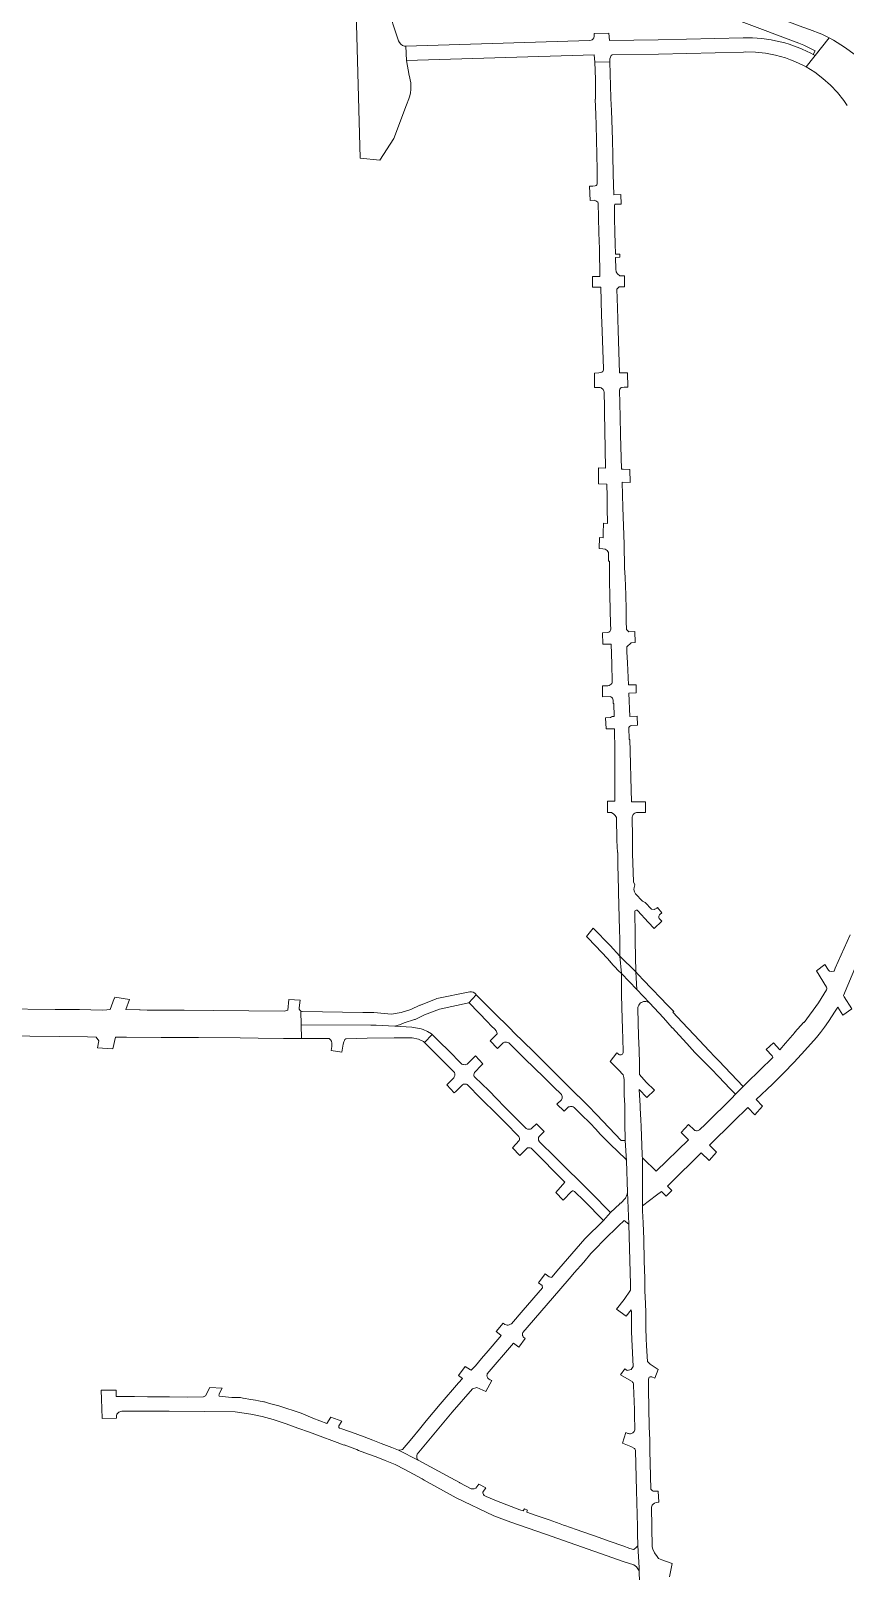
# Model space of a CAD drawing. Header units: inches. Extents: x 704148 to 723432, y 7075344 to 7101810.
# Drawn here: x 714742 to 715650, y 7084927 to 7086646 of the extents above; entities that cross this region are included whole.
import ezdxf

# ---------------------------------------------------------------- set-up
doc = ezdxf.new("R2010")
doc.units = ezdxf.units.IN
doc.header["$MEASUREMENT"] = 0
doc.layers.add('gisdb.gisadmin', color=7, linetype='Continuous', lineweight=9, true_color=0xccf5fc)

msp = doc.modelspace()

# ---------------------------------------------------------------- linework, layer by layer
at = {"layer": 'gisdb.gisadmin'}
for points in [[(715384.8258, 7086713.3339), (715384.729, 7086732.8233), (715402.627, 7086726.0687), (715603.0359, 7086650.4358), (715610.6572, 7086647.9527), (715624.2252, 7086642.4938), (715632.3782, 7086638.3546), (715616.9891, 7086618.8748), (715614.6705, 7086620.0788), (715616.8388, 7086624.1405), (715604.1421, 7086630.3474), (715598.4681, 7086632.7068), (715402.5134, 7086706.6587)], [(715161.0151, 7086613.0763), (715160.3087, 7086629.0792), (715365.2826, 7086635.3988), (715366.9877, 7086635.7274), (715368.1358, 7086636.3483), (715368.7945, 7086636.9191), (715369.7678, 7086638.3571), (715370.1906, 7086640.0413), (715370.1457, 7086643.451), (715386.8155, 7086643.7761), (715387.2752, 7086635.6269), (715441.5447, 7086636.2835), (715536.501, 7086638.6193), (715541.715, 7086638.6613), (715546.9276, 7086638.5311), (715552.133, 7086638.2286), (715557.3256, 7086637.7542), (715562.4997, 7086637.1085), (715567.6496, 7086636.2922), (715572.7697, 7086635.3061), (715577.8544, 7086634.1513), (715582.8982, 7086632.8291), (715587.8956, 7086631.3409), (715592.841, 7086629.6884), (715597.7291, 7086627.8734), (715602.5545, 7086625.8978), (715607.312, 7086623.7638), (715611.9964, 7086621.4737), (715614.6705, 7086620.0788), (715616.9891, 7086618.8748), (715606.8373, 7086606.0244), (715604.4271, 7086607.349), (715594.2048, 7086612.2657), (715589.326, 7086614.1079), (715583.5929, 7086616.2727), (715572.6721, 7086619.3396), (715561.5255, 7086621.4431), (715550.2381, 7086622.567), (715538.8956, 7086622.7029), (715536.8945, 7086622.6241), (715441.9381, 7086620.2883), (715390.4329, 7086619.643), (715389.298, 7086618.8773), (715387.6363, 7086615.2336), (715387.6993, 7086611.6676), (715371.0284, 7086611.3234), (715370.5025, 7086619.4733)], [(715416.84, 7085595.68), (715419.43, 7085592.85), (715425.58, 7085585.96), (715433.81, 7085577.43), (715445.263, 7085565.5582), (715450.49, 7085560.14), (715459.2074, 7085551.49), (715458.262, 7085550.582), (715468.58, 7085539.612), (715481.83, 7085525.525), (715499.04, 7085507.22), (715504.6256, 7085501.3602), (715509.43, 7085496.32), (715536.5532, 7085467.8756), (715527.9448, 7085459.1478), (715521.82, 7085465.63), (715509.32, 7085478.41), (715500.78, 7085487.39), (715496.46, 7085491.93), (715491.52, 7085496.88), (715482.66, 7085505.77), (715473.6, 7085515.76), (715465.1, 7085525.18), (715457.68, 7085533.4), (715457.43, 7085533.17), (715447.583, 7085544.295), (715431.934, 7085560.9907), (715417.7787, 7085576.0463), (715400.76, 7085594.08), (715397.64, 7085596.82), (715388.32, 7085606.75), (715388.58, 7085607.01), (715379.62, 7085616.61), (715370.59, 7085625.93), (715363.8224, 7085632.9372), (715361.8387, 7085635.1054), (715369.3211, 7085644.5909), (715388.0948, 7085625.1058), (715399.06, 7085613.39)], [(715238.6622, 7085570.2675), (715230.4011, 7085560.9711), (715197.8996, 7085554.2004), (715180.9715, 7085547.6074), (715170.7086, 7085542.703), (715169.8957, 7085542.3849), (715158.2276, 7085538.7733), (715154.0899, 7085537.0646), (715148.0163, 7085535.0369), (715127.1959, 7085536.2892), (715121.0638, 7085536.3222), (715043.2973, 7085536.7706), (715043.0853, 7085551.9911), (715043.4684, 7085551.7707), (715044.0839, 7085551.5357), (715044.7286, 7085551.4001), (715112.37, 7085550.35), (715124.49, 7085550.21), (715144.2411, 7085548.5865), (715155.0754, 7085550.3594), (715165.9294, 7085553.7189), (715175.9988, 7085558.5309), (715176.4084, 7085558.7082), (715194.0032, 7085565.5609), (715194.9433, 7085565.841), (715231.5283, 7085573.4713), (715233.5256, 7085573.552), (715235.4385, 7085572.9721), (715237.0548, 7085571.796), (715238.15, 7085570.7863)], [(715230.4011, 7085560.9711), (715238.6622, 7085570.2675), (715242.5, 7085566.38), (715253.23, 7085555.67), (715261.9, 7085547.01), (715272.78, 7085536.15), (715276.5175, 7085532.4213), (715281.21, 7085527.74), (715291.47, 7085517.49), (715302.54, 7085506.79), (715312.93, 7085496.44), (715323.2, 7085486.21), (715333.51, 7085475.94), (715352.62, 7085456.9), (715352.81, 7085457.1), (715363.25, 7085446.44), (715373.2, 7085436.28), (715400.6, 7085407.49), (715405.07, 7085407.55), (715406.36, 7085384.65), (715406.15, 7085385.43), (715405.8, 7085386.15), (715405.37, 7085386.81), (715404.74, 7085387.46), (715397.57, 7085394.5304), (715387.6955, 7085403.6432), (715377.26, 7085413.98), (715371.7883, 7085420.358), (715366.0874, 7085426.35), (715355.39, 7085436.99), (715348.64, 7085443.7), (715347.8367, 7085444.3685), (715346.9296, 7085444.8874), (715345.9462, 7085445.2411), (715344.9164, 7085445.4188), (715343.8714, 7085445.4151), (715342.8428, 7085445.2301), (715341.8619, 7085444.8695), (715340.9585, 7085444.3441), (715340.16, 7085443.67), (715336.7604, 7085440.258), (715328.701, 7085447.8982), (715333.71, 7085452.75), (715334.1569, 7085453.683), (715334.437, 7085454.6789), (715334.5417, 7085455.7081), (715334.4682, 7085456.74), (715334.2185, 7085457.7439), (715333.8, 7085458.69), (715324.77, 7085467.54), (715314.39, 7085477.71), (715303.3, 7085488.62), (715292.95, 7085498.81), (715282.43, 7085509.17), (715275.15, 7085516.33), (715274.18, 7085516.89), (715272.56, 7085517.28), (715271.32, 7085517.28), (715270.41, 7085517.12), (715268.91, 7085516.33), (715266.31, 7085514.04), (715262.423, 7085510.015), (715254.3394, 7085518.6898), (715261.95, 7085526.45), (715262.04, 7085526.98), (715261.86, 7085528.12), (715261.53, 7085529.07), (715260.91, 7085530.06), (715260.3283, 7085530.7936), (715260.253, 7085530.8669), (715255.1988, 7085535.8752), (715251.7, 7085539.67), (715241.33, 7085550.29), (715230.78, 7085561.05)], [(715189.5439, 7085525.8714), (715181.034, 7085516.8559), (715180.0281, 7085517.8561), (715174.2002, 7085520.5191), (715167.3374, 7085521.9241), (715147.1974, 7085521.9834), (715116.9501, 7085521.5619), (715093.1233, 7085521.1303), (715092.2445, 7085520.153), (715091.6446, 7085519.0856), (715090.933, 7085517.5927), (715090.31, 7085515.15), (715088.9922, 7085506.2151), (715076.9415, 7085508.0657), (715077.62, 7085512.54), (715077.74, 7085513.74), (715077.8105, 7085516.1207), (715077.3069, 7085518.1842), (715076.2199, 7085519.9158), (715074.5993, 7085521.2615), (715057.202, 7085521.3846), (715043.72, 7085521.48), (715043.2973, 7085536.7706), (715127.1959, 7085536.2892), (715148.0163, 7085535.0369), (715167.0597, 7085533.9266), (715177.2601, 7085532.186), (715179.4944, 7085531.3566), (715184.2936, 7085529.0004), (715188.8585, 7085526.5444)], [(715181.034, 7085516.8559), (715189.5439, 7085525.8714), (715198.62, 7085516.96), (715207.5, 7085508.24), (715222.77, 7085492.84), (715223.68, 7085492.35), (715224.71, 7085492.15), (715226.22, 7085492.03), (715227.26, 7085492.27), (715228.45, 7085492.73), (715229.47, 7085493.44), (715236.19, 7085500.24), (715237.7495, 7085501.8214), (715246.1346, 7085493.1242), (715244.58, 7085491.51), (715236.95, 7085483.52), (715236.4, 7085482.39), (715236.18, 7085480.94), (715236.2, 7085479.76), (715236.6, 7085478.91), (715237.16, 7085478.1), (715252.679, 7085463.304), (715261.697, 7085454.15), (715270.38, 7085445.09), (715279.31, 7085436.16), (715287.75, 7085427.7), (715294.3375, 7085420.9401), (715295.0897, 7085420.5022), (715295.9016, 7085420.1886), (715296.7528, 7085420.007), (715297.622, 7085419.962), (715298.4874, 7085420.0548), (715299.3273, 7085420.2831), (715300.1206, 7085420.641), (715300.8475, 7085421.1197), (715306.1346, 7085426.1794), (715314.428, 7085417.6772), (715308.79, 7085411.94), (715308.24, 7085410.71), (715308.03, 7085409.53), (715308.08, 7085408.55), (715308.24, 7085407.73), (715309.41, 7085406.08), (715326.74, 7085388.95), (715367.0587, 7085348.8781), (715388.5651, 7085327.2202), (715388.5, 7085327.16), (715380.56, 7085318.26), (715358.98, 7085340), (715348.2, 7085350.4), (715347.75, 7085350.77), (715346.94, 7085351.09), (715346.25, 7085351.14), (715345.61, 7085351.07), (715344.92, 7085350.62), (715335.9005, 7085340.937), (715327.6976, 7085349.4163), (715337.76, 7085360.81), (715301.13, 7085397.91), (715300.04, 7085398.82), (715298.84, 7085399.24), (715297.36, 7085399.34), (715295.94, 7085399.12), (715287.36, 7085390.82), (715279.21, 7085399.34), (715286.83, 7085407.3), (715287.08, 7085408.34), (715287.14, 7085409.6), (715286.75, 7085411.33), (715286.2228, 7085412.1064), (715271.03, 7085427.46), (715262.03, 7085436.38), (715243.78, 7085454.5), (715228.6406, 7085469.8799), (715227.76, 7085470.35), (715226.14, 7085470.53), (715224.52, 7085470.26), (715223.29, 7085469.73), (715216.05, 7085462.33), (715214.2784, 7085460.5343), (715205.9611, 7085469.4301), (715208.51, 7085472.09), (715212.37, 7085476.01), (715213.67, 7085477.53), (715214.19, 7085478.37), (715214.57, 7085479.27), (715214.75, 7085480.2), (715214.73, 7085481.99), (715214.35, 7085483.42), (715214.14, 7085483.84), (715181.06, 7085516.83)], [(715312.5153, 7085242.9486), (715312.17, 7085245.7), (715308.2703, 7085248.5482), (715315.7479, 7085258.5608), (715320.29, 7085255.33), (715321.59, 7085254.76), (715322.35, 7085254.67), (715323.11, 7085254.97), (715331.08, 7085264.31), (715360, 7085297.58), (715380.56, 7085318.26), (715388.5, 7085327.16), (715398.85, 7085336.73), (715399.05, 7085337.22), (715399.04, 7085337.5), (715400.17, 7085337.44), (715405.09, 7085343.01), (715407.1, 7085347.64), (715407.49, 7085349.79), (715408.97, 7085313.91), (715403.82, 7085318.31), (715397.4108, 7085312.1005), (715381.36, 7085296.46), (715371.25, 7085286.22), (715366.7338, 7085281.2054), (715358.7111, 7085271.6623), (715348.106, 7085259.829), (715344.486, 7085255.8015), (715330.7782, 7085239.6585), (715290.761, 7085193.076), (715290.4705, 7085192.4474), (715290.2892, 7085191.7791), (715290.2221, 7085190.9976), (715290.2807, 7085190.3793), (715290.3447, 7085190.0387), (715290.4996, 7085189.5687), (715290.5825, 7085189.3666), (715290.802, 7085188.9285), (715291.1434, 7085188.439), (715291.552, 7085188.004), (715293.4769, 7085186.5152), (715286.2067, 7085176.7082), (715280.39, 7085181.2), (715251, 7085146.79), (715250.76, 7085145.69), (715250.75, 7085144.78), (715250.87, 7085143.84), (715251.22, 7085142.96), (715251.76, 7085142.08), (715252.51, 7085141.33), (715253.24, 7085140.85), (715254.15, 7085140.43), (715256.2754, 7085139.586), (715249.5809, 7085127.1438), (715239.3616, 7085131.5633), (715234.5415, 7085130.3453), (715211.9927, 7085104.0002), (715172.92, 7085057.27), (715172.49, 7085055.9), (715172.4, 7085054.89), (715172.42, 7085054.03), (715172.55, 7085053.02), (715172.92, 7085051.95), (715173.37, 7085051.21), (715174.01, 7085050.59), (715151.99, 7085061.73), (715154.93, 7085062.05), (715156.3793, 7085062.5165), (715166.8429, 7085074.7043), (715175.3354, 7085085.0134), (715182.8175, 7085094.5014), (715198.6641, 7085112.9779), (715219.1496, 7085136.9508), (715223.4087, 7085141.8413), (715218.82, 7085145.21), (715226.56, 7085155.04), (715232.51, 7085151.24), (715233.1626, 7085151.1077), (715234.186, 7085152.1568), (715237.8275, 7085155.8902), (715244.6383, 7085164.1082), (715251.9386, 7085172.7496), (715264.946, 7085187.7774), (715266.6228, 7085189.7263), (715266.26, 7085190.11), (715260.9555, 7085194.2734), (715268.9523, 7085203.5345), (715270.76, 7085202.13), (715272.08, 7085201.61), (715273.33, 7085201.37), (715274.5, 7085201.38), (715275.56, 7085201.61), (715277.07, 7085202.26), (715277.93, 7085202.81), (715290.97, 7085217.93)], [(715419.1663, 7084955.119), (715420.3708, 7084930.4437), (715420.3809, 7084930.4411), (715420.4979, 7084927.1028), (715417.4011, 7084931.4611), (715414.7088, 7084933.8723), (715403.8, 7084937.13), (715316.04, 7084968.07), (715277.33, 7084981.5), (715258.2, 7084988.52), (715216.19, 7085008.56), (715180.71, 7085028.39), (715178.52, 7085029.61), (715159.23, 7085040.14), (715148.18, 7085045.84), (715137.06, 7085050.37), (715127.02, 7085054.45), (715125.92, 7085054.84), (715114.58, 7085058.83), (715107.4, 7085061.36), (715105.44, 7085062.32), (715103.36, 7085063.1), (715091.44, 7085067.55), (715091.4, 7085067.44), (715080.77, 7085071.28), (715064.51, 7085077.49), (715052.66, 7085081.72), (715039.86, 7085086.29), (715026.52, 7085091), (715012.33, 7085095.9), (714999.94, 7085099.29), (714987.32, 7085101.85), (714972.2401, 7085104.03), (714972.2401, 7085104.0301), (714969.7001, 7085104.4001), (714935.5901, 7085104.9801), (714896.2647, 7085105.2071), (714890.7843, 7085105.2389), (714873.8955, 7085105.3371), (714872.4661, 7085105.3453), (714843.4427, 7085105.3487), (714840.0007, 7085104.2547), (714837.7633, 7085101.7983), (714837.3339, 7085100.1013), (714837.4117, 7085097.5159), (714821.3713, 7085096.9739), (714820.99, 7085108.35), (714820.63, 7085118.72), (714820.3418, 7085128.8505), (714836.9428, 7085128.8479), (714836.93, 7085121.59), (714857.59, 7085121.54), (714871.91, 7085121.3), (714883.86, 7085121.3), (714896.57, 7085121.31), (714917.12, 7085121.04), (714933.93, 7085121.34), (714934.63, 7085121.4), (714935.95, 7085121.92), (714936.53, 7085122.58), (714941.6043, 7085131.6507), (714955.29, 7085131.04), (714952.09, 7085124.8), (714951.79, 7085123.82), (714951.67, 7085123.08), (714951.79, 7085122.54), (714952.05, 7085122.18), (714952.35, 7085122), (714955.19, 7085121.62), (714965.96, 7085120.62), (714967.7513, 7085120.5155), (714974.4972, 7085120.4764), (714975.7041, 7085120.3681), (714978.4183, 7085119.8934), (714978.82, 7085119.87), (714978.7985, 7085119.8269), (714987.4501, 7085118.3139), (714992.44, 7085117.6), (714995.6951, 7085116.8719), (715001.6224, 7085115.8353), (715002.5139, 7085115.6199), (715008.2897, 7085113.8305), (715018.68, 7085111.16), (715043.53, 7085103), (715056.4, 7085097.59), (715071.8963, 7085091.5323), (715072.1704, 7085091.6929), (715076.6568, 7085098.4959), (715088.8688, 7085094.0377), (715085.63, 7085088.83), (715085.35, 7085088.06), (715085.31, 7085087.56), (715085.43, 7085087), (715085.81, 7085086.56), (715086.24, 7085086.22), (715088.6785, 7085085.3903), (715096.3488, 7085082.7804), (715099.55, 7085081.78), (715113.62, 7085076.45), (715113.76, 7085076.67), (715123.26, 7085072.95), (715132.75, 7085069.33), (715144.71, 7085064.76), (715144.61, 7085064.54), (715151.99, 7085061.73), (715174.01, 7085050.59), (715210.2573, 7085030.9192), (715220.21, 7085025.56), (715220.6052, 7085025.3035), (715232.9716, 7085018.5924), (715234.23, 7085018.52), (715236.52, 7085018.62), (715238.43, 7085019.38), (715241.594, 7085023.9415), (715249.39, 7085019.7394), (715246.28, 7085014.86), (715246.28, 7085014.07), (715246.43, 7085013.17), (715246.88, 7085012.12), (715247.6294, 7085011.1353), (715249.9005, 7085010.0912), (715261.49, 7085005.27), (715277.7391, 7084998.8088), (715287.4783, 7084995.2695), (715291.08, 7084994), (715292.6053, 7084996.1803), (715295.9347, 7084994.8545), (715295.67, 7084994.46), (715295.15, 7084992.57), (715305.78, 7084988.83), (715320.09, 7084983.81), (715332.37, 7084979.51), (715336.17, 7084978.16), (715337.42, 7084977.71), (715350.21, 7084973.16), (715366.29, 7084967.6), (715370.8, 7084966.08), (715388.26, 7084959.82), (715402.48, 7084954.78), (715410.14, 7084952.14), (715414.07, 7084950.67), (715414.63, 7084950.7), (715417.14, 7084952.91), (715419.03, 7084954.84)]]:
    msp.add_lwpolyline(points, close=True, dxfattribs=at)
for points in [[(715125.8863, 7086714.3998), (715152.0329, 7086635.2521), (715153.0548, 7086633.1365), (715154.5894, 7086631.3574), (715156.5321, 7086630.0362), (715158.7507, 7086629.2628), (715160.3087, 7086629.0792), (715161.0151, 7086613.0763), (715163.7677, 7086596.542), (715164.1916, 7086595.1807), (715165.056, 7086591.6649), (715165.6106, 7086588.0873), (715165.8513, 7086584.4749), (715165.7763, 7086580.8552), (715165.3861, 7086577.2559), (715164.6836, 7086573.7043), (715163.6743, 7086570.2274), (715160.7681, 7086563.603), (715147.0041, 7086525.9397), (715131.161, 7086502.0617), (715109.0937, 7086504.2685), (715103.3699, 7086722.2761)], [(715652.6562, 7086562.9581), (715648.7322, 7086568.4364), (715641.7328, 7086577.3627), (715633.982, 7086585.6449), (715625.5388, 7086593.22), (715616.4676, 7086600.0305), (715606.8373, 7086606.0244), (715632.3782, 7086638.3546), (715637.2658, 7086635.8732), (715649.6798, 7086628.1412), (715661.3727, 7086619.3567)], [(715420.7401, 7084913.8976), (715420.4979, 7084927.1028), (715420.3708, 7084930.4437), (715419.1663, 7084955.119), (715419.1074, 7084957.1854), (715418.843, 7084966.4707), (715418.6622, 7084973.6188), (715418.6, 7084976.4), (715417.506, 7085016.651), (715416.3906, 7085061.0249), (715416.3738, 7085061.4678), (715415.77, 7085063.19), (715415.24, 7085063.78), (715411.389, 7085065.744), (715401.8221, 7085069.4611), (715405.4781, 7085081.373), (715407.789, 7085080.48), (715408.734, 7085080.2014), (715409.7118, 7085080.0813), (715410.6961, 7085080.1227), (715411.6604, 7085080.3247), (715412.5786, 7085080.6818), (715413.4259, 7085081.1843), (715414.1797, 7085081.8187), (715414.8195, 7085082.5678), (715415.328, 7085083.4116), (715415.6887, 7085084.5593), (715415.5732, 7085087.3477), (715415.3939, 7085098.6981), (715415.2634, 7085107.0645), (715414.372, 7085134.097), (715414.029, 7085135.9074), (715413.6535, 7085136.7517), (715413.1528, 7085137.5284), (715412.5388, 7085138.2189), (715411.826, 7085138.807), (715399.65, 7085145.69), (715404.4112, 7085152.7059), (715407.23, 7085150.72), (715411.72, 7085151.85), (715413.92, 7085155.01), (715412.26, 7085185.73), (715412.08, 7085194.3), (715411.8247, 7085215.7675), (715411.59, 7085218.49), (715405.9941, 7085211.2472), (715395.3783, 7085218.9796), (715403.61, 7085229.97), (715410.9, 7085240.32), (715410.93, 7085246.85), (715408.97, 7085313.91), (715407.49, 7085349.79), (715407.37, 7085349.91), (715406.36, 7085384.65), (715405.07, 7085407.55), (715404.48, 7085427.17), (715404.4056, 7085443.6238), (715404.397, 7085445.5397), (715404.39, 7085447.08), (715403.85, 7085457.95), (715403.82, 7085467.51), (715403.79, 7085475.25), (715403.42, 7085477.7), (715403.07, 7085479.29), (715402.53, 7085480.65), (715401.91, 7085481.62), (715398.13, 7085485.66), (715393.82, 7085490.03), (715388.3059, 7085495.6253), (715395.786, 7085505.481), (715397.45, 7085503.78), (715397.93, 7085503.4), (715398.6, 7085503.22), (715400.57, 7085503.27), (715401.19, 7085503.48), (715401.91, 7085503.98), (715402.34, 7085504.54), (715402.68, 7085505.58), (715402.7, 7085507.57), (715402.04, 7085533.05), (715401.69, 7085542.8), (715400.69, 7085570.01), (715400.76, 7085594.08), (715399.06, 7085613.39), (715399.02, 7085631.68), (715398.63, 7085643.13), (715398.19, 7085655.97), (715397.46, 7085684.56), (715397.39, 7085687.57), (715396.55, 7085715.39), (715396.69, 7085715.39), (715396.56, 7085729.17), (715396.21, 7085729.17), (715395.58, 7085742.34), (715395.13, 7085768.11), (715393.86, 7085770.2), (715392.33, 7085771.94), (715389.63, 7085773.53), (715385.2905, 7085773.4842), (715385.28, 7085786.12), (715393.54, 7085786.14), (715393.51, 7085813.37), (715393.4, 7085827.26), (715393.29, 7085842.35), (715393.1, 7085867.1), (715383.5754, 7085866.9062), (715382.9832, 7085879.4788), (715388.57, 7085879.68), (715389.82, 7085880.31), (715390.36, 7085880.79), (715392.52, 7085880.8), (715392.24, 7085895.39), (715391.41, 7085895.39), (715391.34, 7085898.98), (715391.1, 7085900.31), (715390.71, 7085901.25), (715390.09, 7085902.19), (715389.03, 7085902.82), (715388.21, 7085903.02), (715379.55, 7085902.81), (715379.5781, 7085915.011), (715385.74, 7085915.04), (715386.99, 7085915.42), (715388.13, 7085916.01), (715389.2, 7085916.84), (715389.94, 7085917.71), (715390.43, 7085918.67), (715390.53, 7085919.51), (715390.14, 7085939.55), (715389.42, 7085961.74), (715379.8339, 7085961.5457), (715379.5421, 7085974.1809), (715385.23, 7085974.46), (715386.65, 7085974.94), (715387.66, 7085975.82), (715388.24, 7085976.56), (715388.69, 7085977.37), (715388.84, 7085978.27), (715388.54, 7085983.96), (715388.19, 7085999.82), (715387.7, 7086015.82), (715387.24, 7086031.53), (715387.41, 7086045.19), (715387.33, 7086054.06), (715386.25, 7086054.06), (715386.27, 7086056.47), (715386.32, 7086062.2), (715386.15, 7086063.94), (715385.69, 7086065.12), (715384.8, 7086066.22), (715383.71, 7086067.07), (715382.64, 7086067.69), (715380.05, 7086068.01), (715375.9497, 7086068.2589), (715376.3886, 7086080.6117), (715380.21, 7086080.45), (715380.29, 7086085.33), (715380.7, 7086096.55), (715385.22, 7086096.45), (715385.24, 7086098.41), (715384.9, 7086111.48), (715384.67, 7086126.49), (715384.58, 7086140.32), (715375.2561, 7086140.499), (715375.1226, 7086158.3433), (715382.86, 7086157.91), (715382.3406, 7086200.4017), (715382.32, 7086201.45), (715381.87, 7086218.45), (715381.822, 7086226.897), (715381.399, 7086242.334), (715381.3123, 7086243.2674), (715381.0804, 7086244.1757), (715380.7089, 7086245.0363), (715380.2071, 7086245.8281), (715379.5874, 7086246.5315), (715378.8651, 7086247.1289), (715378.058, 7086247.6058), (715377.1862, 7086247.9503), (715376.2712, 7086248.1538), (715375.3355, 7086248.2113), (715370.5981, 7086248.1539), (715370.5138, 7086264.2737), (715375.44, 7086264.41), (715377.64, 7086264.73), (715378.88, 7086265.13), (715379.84, 7086265.89), (715380.44, 7086266.89), (715380.64, 7086267.89), (715380.64, 7086269.01), (715379.13, 7086311.13), (715378.48, 7086329.41), (715377.87, 7086360.13), (715368.4507, 7086360.1931), (715368.56, 7086372.13), (715376.61, 7086372.13), (715376.18, 7086402.88), (715375.65, 7086420.85), (715375.14, 7086437.89), (715374.64, 7086454.41), (715374.4, 7086455.09), (715373.48, 7086455.73), (715372.16, 7086456.49), (715371.16, 7086456.97), (715370.4, 7086457.09), (715365.7088, 7086456.8017), (715365.1117, 7086472.804), (715368.88, 7086473.01), (715371.32, 7086473.33), (715372.48, 7086473.81), (715373.2, 7086474.37), (715373.76, 7086475.61), (715373.49, 7086490.99), (715373.16, 7086508.12), (715372.84, 7086524.76), (715372.52, 7086541.05), (715372.03, 7086552.92), (715371.32, 7086569.85), (715371.73, 7086569.87), (715371.6835, 7086592.5393), (715371.0284, 7086611.3234), (715387.5759, 7086611.665), (715387.6993, 7086611.6676), (715388.7564, 7086571.3712), (715388.7748, 7086570.6672), (715389.8, 7086557.53), (715390.16, 7086546.65), (715390.84, 7086524.81), (715391.04, 7086507.61), (715391.56, 7086486.45), (715392.12, 7086463.33), (715400.1693, 7086463.6543), (715400.3217, 7086452.8457), (715394.44, 7086452.77), (715393.8, 7086452.65), (715393.36, 7086452.25), (715392.96, 7086451.73), (715392.88, 7086450.81), (715393.17, 7086437.58), (715393.54, 7086421.29), (715393.81, 7086409.05), (715394.08, 7086396.93), (715398.8981, 7086397.0942), (715399.0137, 7086393.5498), (715394.16, 7086393.33), (715394.64, 7086380.09), (715395.04, 7086377.09), (715395.44, 7086376.17), (715395.96, 7086375.25), (715397.12, 7086374.17), (715398.12, 7086373.37), (715399.08, 7086372.93), (715401, 7086372.69), (715402.72, 7086372.72), (715404.103, 7086372.7432), (715404.3135, 7086360.5272), (715398.2, 7086360.45), (715395.6, 7086358.01), (715396.2, 7086336.9), (715397.04, 7086311.65), (715398.61, 7086264.44), (715407.6767, 7086264.5544), (715407.8739, 7086248.4783), (715403.72, 7086248.41), (715401.44, 7086248.25), (715400.92, 7086248.09), (715400.2, 7086247.69), (715399.76, 7086247.33), (715398.96, 7086246.25), (715398.68, 7086245.65), (715398.56, 7086244.97), (715399.33, 7086215.29), (715399.84, 7086195.33), (715400.83, 7086157.01), (715401.48, 7086156.97), (715402.72, 7086156.9), (715410.2258, 7086156.477), (715410.5613, 7086142.0998), (715401.46, 7086142.62), (715402.2488, 7086114.0719), (715403.7446, 7086073.0703), (715404.3361, 7086046.6376), (715404.73, 7086036.19), (715405.47, 7086016.47), (715405.84, 7086000.12), (715406.07, 7085987.09), (715406.23, 7085977.79), (715408.99, 7085975.29), (715415.7139, 7085975.6088), (715416.22, 7085963.36), (715411.44, 7085963.09), (715406.64, 7085958.71), (715406.9019, 7085953.0469), (715407.47, 7085940.76), (715408.61, 7085916.04), (715417.2266, 7085916.3606), (715417.2818, 7085907.0968), (715409.05, 7085906.86), (715410.29, 7085880.98), (715418.4321, 7085881.3316), (715418.531, 7085871.1564), (715411.78, 7085870.89), (715410.73, 7085870.4), (715409.62, 7085869.49), (715409.1018, 7085868.6878), (715409.4625, 7085855.065), (715410, 7085855.09), (715410.38, 7085842.27), (715410.8, 7085827.73), (715411.23, 7085812.73), (715412.01, 7085785.58), (715422.02, 7085785.62), (715427.7622, 7085785.6369), (715427.5991, 7085773.737), (715418.599, 7085773.758), (715417.5476, 7085773.6416), (715416.5316, 7085773.3471), (715415.581, 7085772.8831), (715414.7237, 7085772.2634), (715413.985, 7085771.5062), (715413.3867, 7085770.6338), (715412.9465, 7085769.6719), (715412.6773, 7085768.649), (715412.587, 7085767.595), (715413.167, 7085746.298), (715413.1125, 7085727.79), (715414.1228, 7085696.0617), (715415.53, 7085692.99), (715414.92, 7085689.8), (715414.75, 7085687.63), (715415.22, 7085685.22), (715416.44, 7085682.89), (715424.13, 7085674.48), (715427.16, 7085673.27), (715434.27, 7085665.55), (715437.71, 7085665.52), (715438.1667, 7085665.7665), (715440.23, 7085666.88), (715441.1482, 7085667.6809), (715445.6386, 7085661.7183), (715443.52, 7085659.85), (715443.03, 7085659.26), (715442.61, 7085658.08), (715442.46, 7085657.27), (715442.51, 7085656.58), (715442.93, 7085655.47), (715445.7329, 7085652.3458), (715437.1309, 7085644.2384), (715430.62, 7085651.34), (715419.11, 7085663.89), (715418.28, 7085664.56), (715417.16, 7085664.65), (715416.2, 7085664.24), (715415.74, 7085663.42), (715415.66, 7085662.33), (715416.04, 7085637.63), (715416.16, 7085629.74), (715416.84, 7085595.68), (715417.7787, 7085576.0463), (715431.934, 7085560.9907), (715430.7679, 7085561.7424), (715429.489, 7085562.2804), (715428.1361, 7085562.5882), (715426.7504, 7085562.6566), (715425.3738, 7085562.4835), (715424.0481, 7085562.0741), (715422.8136, 7085561.4409), (715421.7078, 7085560.603), (715420.7641, 7085559.586), (715420.0112, 7085558.4206), (715419.472, 7085557.1422), (715419.1628, 7085555.7897), (715419.093, 7085554.404), (715419.857, 7085523.764), (715420.37, 7085508.17), (715420.76, 7085493.04), (715421, 7085481.11), (715428.51, 7085472.68), (715437.52, 7085463.65), (715429.0654, 7085455.5745), (715420.38, 7085464.41), (715421.4998, 7085445.9797), (715421.6482, 7085443.5369), (715422.43, 7085430.67), (715422.89, 7085423.11), (715423.78, 7085391.62), (715424.02, 7085389.58), (715424.34, 7085388.26), (715424.28, 7085334.38), (715424.1484, 7085332.794), (715424.1541, 7085331.935), (715424.1734, 7085329.0548), (715424.904, 7085315.4793), (715425.5798, 7085297.3555), (715426.2336, 7085273.0299), (715426.7593, 7085253.2703), (715426.9491, 7085239.0174), (715427.1348, 7085233.1429), (715427.8197, 7085216.1704), (715427.8827, 7085204.2027), (715428.0813, 7085194.3804), (715428.1755, 7085190.2553), (715428.2969, 7085186.2557), (715428.6884, 7085178.2036), (715429.6434, 7085160.5413), (715431.1272, 7085159.1201), (715432.7084, 7085157.6056), (715441.5471, 7085151.9423), (715437.8501, 7085142.1013), (715434.51, 7085143.59), (715432.94, 7085143.59), (715431.82, 7085143.08), (715430.88, 7085141.1), (715430.88, 7085139.42), (715430.91, 7085129.89), (715431.57, 7085087.67), (715432.37, 7085073.36), (715432.3844, 7085061.4775), (715433.0724, 7085032.544), (715433.525, 7085018.2723), (715433.74, 7085017.88), (715434.99, 7085016.76), (715436.22, 7085016.12), (715438.217, 7085015.8047), (715441.8859, 7085015.9212), (715442.5146, 7085003.6405), (715441.62, 7085003.61), (715439.31, 7085003.2), (715437.66, 7085002.49), (715436.09, 7085001.32), (715435.16, 7085000.32), (715434.48, 7084999.18), (715434.22, 7084997.99), (715435.21, 7084953.83), (715435.72, 7084951.18), (715437.48, 7084947), (715440.44, 7084942.84), (715442.2, 7084940.94), (715445.67, 7084939.19), (715457.35, 7084935.1188), (715454.213, 7084920.1496)], [(715662.9686, 7085603.7696), (715648.6053, 7085569.5208), (715649.38, 7085567.92), (715657.8108, 7085554.5859), (715647.8386, 7085547.4861), (715642.14, 7085556.45), (715639.2857, 7085551.9184), (715631.582, 7085540.2748), (715627.4478, 7085534.0884), (715622.9921, 7085528.1294), (715618.2272, 7085522.4145), (715605.4537, 7085507.7873), (715593.6257, 7085495.0815), (715581.5021, 7085482.6575), (715569.0895, 7085470.5221), (715551.0414, 7085453.0955), (715558.2317, 7085445.7746), (715549.6485, 7085435.9688), (715541.802, 7085444.1759), (715525.5875, 7085428.5182), (715498.8741, 7085402.4167), (715506.7619, 7085394.2564), (715498.4784, 7085385.1245), (715489.8638, 7085393.6128), (715454.628, 7085359.1841), (715451.9658, 7085356.5821), (715457.1041, 7085351.4872), (715450.4969, 7085345.4557), (715445.4314, 7085350.6028), (715445.3285, 7085350.5167), (715439.682, 7085346.2537), (715424.28, 7085334.38), (715424.34, 7085388.26), (715425.1, 7085387.26), (715439.3594, 7085373.2259), (715475.38, 7085408.14), (715467.5, 7085416.46), (715475.7363, 7085425.4919), (715481.93, 7085419.28), (715482.61, 7085418.79), (715483.31, 7085418.47), (715484.33, 7085418.36), (715485.29, 7085418.39), (715486.23, 7085418.56), (715487.78, 7085419.32), (715494.43, 7085425.79), (715504.7, 7085435.78), (715514.87, 7085445.72), (715523.64, 7085454.44), (715527.9448, 7085459.1478), (715536.5436, 7085467.8666), (715540.8129, 7085471.8442), (715540.6033, 7085471.8163), (715569.7153, 7085500.1387), (715569, 7085501.98), (715562.2329, 7085509.1359), (715570.3936, 7085516.6031), (715577.28, 7085508.83), (715583.77, 7085516.16), (715594.21, 7085527.95), (715593.95, 7085528.21), (715604.34, 7085539.47), (715604.64, 7085539.08), (715620.56, 7085561.18), (715629.49, 7085575.8), (715629.71, 7085576.67), (715629.81, 7085577.61), (715629.54, 7085578.56), (715618.2366, 7085596.8258), (715627.6803, 7085603.9159), (715631.69, 7085597.46), (715632.84, 7085596.38), (715635.37, 7085595.98), (715637.46, 7085596.4), (715637.8888, 7085596.5749), (715639.1135, 7085599.8002), (715655.8456, 7085637.123)], [(714707.5001, 7085554.5874), (714769.1671, 7085553.8486), (714774.2055, 7085553.7882), (714796.237, 7085553.6323), (714821.26, 7085553.06), (714826.56, 7085553.4), (714830.48, 7085553.7), (714834.86, 7085565.94), (714835.14, 7085566.04), (714835.6159, 7085567.4848), (714851.9147, 7085564.9325), (714847.88, 7085553.6), (714863.007, 7085553.234), (714863.9313, 7085553.1532), (714871.7535, 7085553.0978), (714888.4531, 7085552.9796), (714912.7823, 7085552.8074), (714945.6244, 7085552.575), (715024.5945, 7085552.0161), (715028.57, 7085552.98), (715029.6432, 7085564.8779), (715042.4196, 7085564.1134), (715041.0774, 7085555.4482), (715041.146, 7085554.793), (715041.3164, 7085554.1566), (715041.5845, 7085553.5548), (715041.9436, 7085553.0025), (715042.3849, 7085552.5132), (715042.8974, 7085552.0992), (715043.0853, 7085551.9911), (715043.2973, 7085536.7706), (715043.72, 7085521.48), (715023.8699, 7085521.5004), (714995.3567, 7085521.8223), (714975.5068, 7085521.9628), (714928.9972, 7085522.292), (714906.4682, 7085522.4514), (714887.0986, 7085522.5885), (714848.55, 7085522.8613), (714836.23, 7085522.84), (714833.3436, 7085509.9682), (714816.2873, 7085510.74), (714817.68, 7085518.61), (714814.87, 7085522.83), (714804.9477, 7085523.1699), (714773.9158, 7085523.3895), (714707.1359, 7085524.1896)]]:
    msp.add_lwpolyline(points, dxfattribs=at)

doc.saveas('drawing.dxf')
